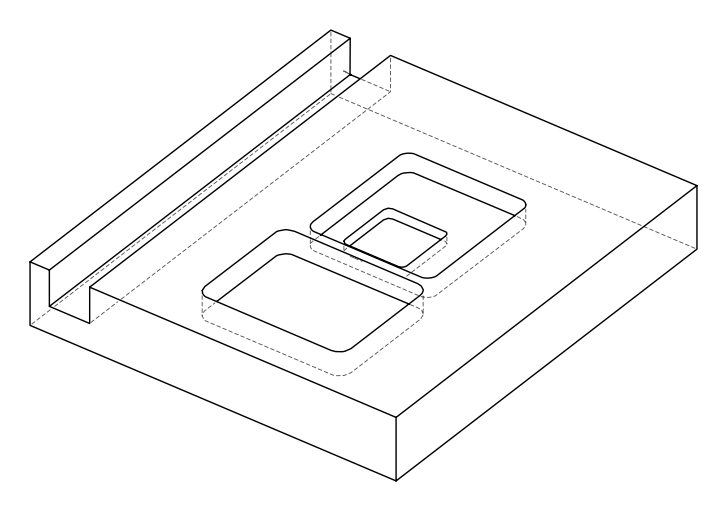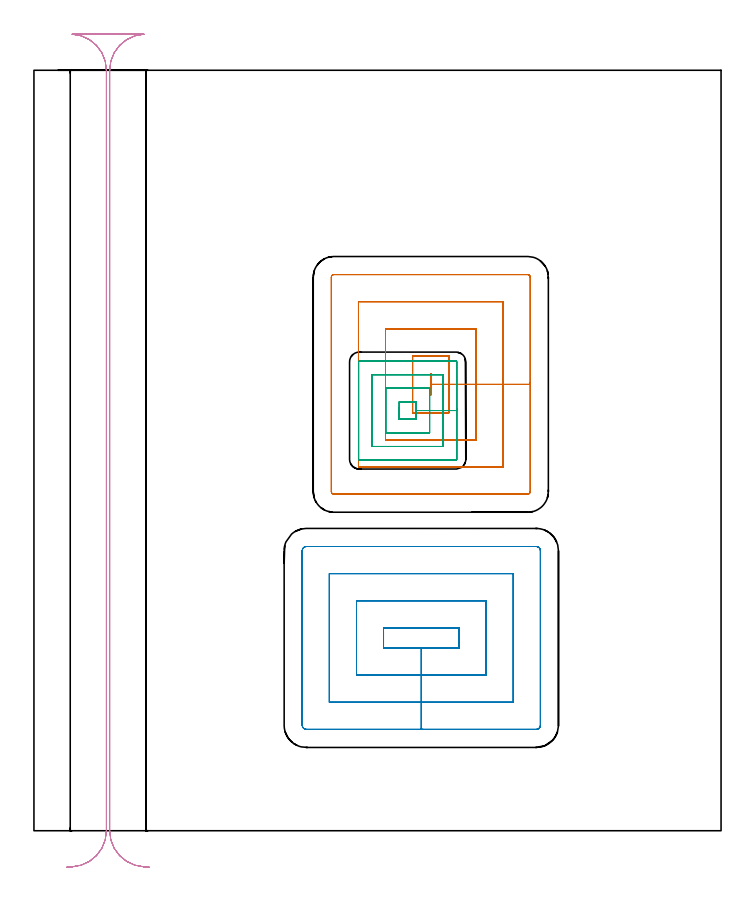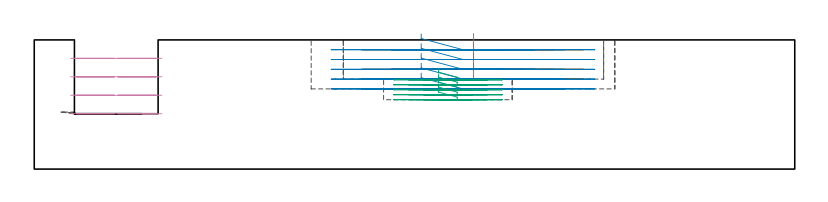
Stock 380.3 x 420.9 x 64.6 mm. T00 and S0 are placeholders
(PLAN: 4 operations, 2 tool changes, 36.6 min)
(1 MILL_RECTANGULAR_POCKET | POCKET_RECTANGULAR_STRAIGHT | UGT0201_094 | Follow Part, ap 5, ae 75% | 10.19 min | 358699 mm3)
(2 MILL_RECTANGULAR_POCKET_1 | POCKET_RECTANGULAR_STRAIGHT_1 | UGT0201_094 | Follow Part, ap 5, ae 75% | 12.5 min | 447636 mm3)
(3 MILL_RECTANGULAR_POCKET_2 | POCKET_RECTANGULAR_STRAIGHT_2 | NXT0201_013 | Follow Part, ap 2.5, ae 75% | 5.79 min | 42600 mm3)
(4 MILL_RECTANGULAR_SLOT | SLOT_RECTANGULAR | UGT0201_019 | Follow Part, ap 10, ae 75% | 8.14 min | 649402 mm3)
(TOOL UGT0201_094 | End mill 20 mm | D20 FL38 Z4)
(TOOL NXT0201_013 | ENDMILL 10mm | D10 FL30 Z4)
(TOOL UGT0201_019 | End mill 40 mm | D40 FL63 Z6)
(OP 1 MILL_RECTANGULAR_POCKET)
G17 G21 G94 G90
T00 M6
G54
G17 G0 G90 X219.6 Y241.733 S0 M3
G43 Z74.6 H0
Z67.6
G94 G1 Y241.3 Z67.484 F250.
X219.7 Z67.457
Y252.8 Z64.376
X219.6 Z64.349
Y241.3 Z61.267
X219.7 Z61.241
Y247.05 Z59.7
Y252.8 F500.
X219.6
Y241.3
X219.7
Y247.05
X229.7
Y262.8
X209.6
Y231.3
X229.7
Y247.05
X244.7
Y277.8
X194.6
Y216.3
X244.7
Y247.05
X259.7
Y292.8
X179.6
Y201.3
X259.7
Y247.05
X274.7
Y306.4
G3 X273.3 Y307.8 R1.4
G1 X166.
G3 X164.6 Y306.4 R1.4
G1 Y187.7
G3 X166. Y186.3 R1.4
G1 X273.3
G3 X274.7 Y187.7 R1.4
G1 Y247.05
Y248.05
G0 X219.6 Y241.733 Z62.7
G1 Y241.3 Z62.584 F250.
X219.7 Z62.557
Y252.8 Z59.476
X219.6 Z59.449
Y241.3 Z56.367
X219.7 Z56.341
Y247.05 Z54.8
Y252.8 F500.
X219.6
Y241.3
X219.7
Y247.05
X229.7
Y262.8
X209.6
Y231.3
X229.7
Y247.05
X244.7
Y277.8
X194.6
Y216.3
X244.7
Y247.05
X259.7
Y292.8
X179.6
Y201.3
X259.7
Y247.05
X274.7
Y306.4
G3 X273.3 Y307.8 R1.4
G1 X166.
G3 X164.6 Y306.4 R1.4
G1 Y187.7
G3 X166. Y186.3 R1.4
G1 X273.3
G3 X274.7 Y187.7 R1.4
G1 Y247.05
Y248.05
G0 X219.6 Y241.733 Z57.8
G1 Y241.3 Z57.684 F250.
X219.7 Z57.657
Y252.8 Z54.576
X219.6 Z54.549
Y241.3 Z51.467
X219.7 Z51.441
Y247.05 Z49.9
Y252.8 F500.
X219.6
Y241.3
X219.7
Y247.05
X229.7
Y262.8
X209.6
Y231.3
X229.7
Y247.05
X244.7
Y277.8
X194.6
Y216.3
X244.7
Y247.05
X259.7
Y292.8
X179.6
Y201.3
X259.7
Y247.05
X274.7
Y306.4
G3 X273.3 Y307.8 R1.4
G1 X166.
G3 X164.6 Y306.4 R1.4
G1 Y187.7
G3 X166. Y186.3 R1.4
G1 X273.3
G3 X274.7 Y187.7 R1.4
G1 Y247.05
Y248.05
G0 X219.6 Y241.733 Z52.9
G1 Y241.3 Z52.784 F250.
X219.7 Z52.757
Y252.8 Z49.676
X219.6 Z49.649
Y241.3 Z46.568
X219.7 Z46.541
Y247.05 Z45.
Y252.8 F500.
X219.6
Y241.3
X219.7
Y247.05
X229.7
Y262.8
X209.6
Y231.3
X229.7
Y247.05
X244.7
Y277.8
X194.6
Y216.3
X244.7
Y247.05
X259.7
Y292.8
X179.6
Y201.3
X259.7
Y247.05
X274.7
Y306.4
G3 X273.3 Y307.8 R1.4
G1 X166.
G3 X164.6 Y306.4 R1.4
G1 Y187.7
G3 X166. Y186.3 R1.4
G1 X273.3
G3 X274.7 Y187.7 R1.4
G1 Y247.05
Y248.05
G0 Z74.6
M5
M2
(OP 2 MILL_RECTANGULAR_POCKET_1)
G17 G21 G94 G90
T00 M6
G54
G17 G0 G90 X193.5 Y109.683 S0 M3
G43 Z74.6 H0
Z67.6
G94 G1 Y101.1 Z65.3 F250.
X214.4 Z59.7
X235.3 F500.
Y112.3
X193.5
Y101.1
X214.4
Y86.1
X250.3
Y127.3
X178.5
Y86.1
X214.4
Y71.1
X265.3
Y142.3
X163.5
Y71.1
X214.4
Y56.1
X278.
G3 X280.3 Y58.4 R2.3
G1 Y155.
G3 X278. Y157.3 R2.3
G1 X150.8
G3 X148.5 Y155. R2.3
G1 Y58.4
G3 X150.8 Y56.1 R2.3
G1 X214.4
X215.4
G0 X193.5 Y109.683 Z62.7
G1 Y101.1 Z60.4 F250.
X214.4 Z54.8
X235.3 F500.
Y112.3
X193.5
Y101.1
X214.4
Y86.1
X250.3
Y127.3
X178.5
Y86.1
X214.4
Y71.1
X265.3
Y142.3
X163.5
Y71.1
X214.4
Y56.1
X278.
G3 X280.3 Y58.4 R2.3
G1 Y155.
G3 X278. Y157.3 R2.3
G1 X150.8
G3 X148.5 Y155. R2.3
G1 Y58.4
G3 X150.8 Y56.1 R2.3
G1 X214.4
X215.4
G0 X193.5 Y109.683 Z57.8
G1 Y101.1 Z55.5 F250.
X214.4 Z49.9
X235.3 F500.
Y112.3
X193.5
Y101.1
X214.4
Y86.1
X250.3
Y127.3
X178.5
Y86.1
X214.4
Y71.1
X265.3
Y142.3
X163.5
Y71.1
X214.4
Y56.1
X278.
G3 X280.3 Y58.4 R2.3
G1 Y155.
G3 X278. Y157.3 R2.3
G1 X150.8
G3 X148.5 Y155. R2.3
G1 Y58.4
G3 X150.8 Y56.1 R2.3
G1 X214.4
X215.4
G0 X193.5 Y109.683 Z52.9
G1 Y101.1 Z50.6 F250.
X214.4 Z45.
X235.3 F500.
Y112.3
X193.5
Y101.1
X214.4
Y86.1
X250.3
Y127.3
X178.5
Y86.1
X214.4
Y71.1
X265.3
Y142.3
X163.5
Y71.1
X214.4
Y56.1
X278.
G3 X280.3 Y58.4 R2.3
G1 Y155.
G3 X278. Y157.3 R2.3
G1 X150.8
G3 X148.5 Y155. R2.3
G1 Y58.4
G3 X150.8 Y56.1 R2.3
G1 X214.4
X215.4
G0 X193.5 Y109.683 Z48.
G1 Y101.1 Z45.7 F250.
X214.4 Z40.1
X235.3 F500.
Y112.3
X193.5
Y101.1
X214.4
Y86.1
X250.3
Y127.3
X178.5
Y86.1
X214.4
Y71.1
X265.3
Y142.3
X163.5
Y71.1
X214.4
Y56.1
X278.
G3 X280.3 Y58.4 R2.3
G1 Y155.
G3 X278. Y157.3 R2.3
G1 X150.8
G3 X148.5 Y155. R2.3
G1 Y58.4
G3 X150.8 Y56.1 R2.3
G1 X214.4
X215.4
G0 Z74.6
M5
M2
(OP 3 MILL_RECTANGULAR_POCKET_2)
G17 G21 G94 G90
T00 M6
G54
G17 G0 G90 X202.2 Y234.045 S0 M3
G43 Z74.6 H0
Z50.158
G94 G1 Y227.7 Z48.458 F250.
X211.5 Z45.966
Y232.55 Z44.667
Y237.4 F500.
X202.2
Y227.7
X211.5
Y232.55
X219.
Y244.9
X194.7
Y220.2
X219.
Y232.55
X226.5
Y252.4
X187.2
Y212.7
X226.5
Y232.55
X234.
Y259.5
G3 X233.6 Y259.9 R0.4
G1 X180.1
G3 X179.7 Y259.5 R0.4
G1 Y205.6
G3 X180.1 Y205.2 R0.4
G1 X233.6
G3 X234. Y205.6 R0.4
G1 Y232.55
Y233.55
G0 X202.2 Y234.045 Z47.667
G1 Y227.7 Z45.966 F250.
X211.5 Z43.475
Y232.55 Z42.175
Y237.4 F500.
X202.2
Y227.7
X211.5
Y232.55
X219.
Y244.9
X194.7
Y220.2
X219.
Y232.55
X226.5
Y252.4
X187.2
Y212.7
X226.5
Y232.55
X234.
Y259.5
G3 X233.6 Y259.9 R0.4
G1 X180.1
G3 X179.7 Y259.5 R0.4
G1 Y205.6
G3 X180.1 Y205.2 R0.4
G1 X233.6
G3 X234. Y205.6 R0.4
G1 Y232.55
Y233.55
G0 X202.2 Y234.045 Z45.175
G1 Y227.7 Z43.475 F250.
X211.5 Z40.983
Y232.55 Z39.683
Y237.4 F500.
X202.2
Y227.7
X211.5
Y232.55
X219.
Y244.9
X194.7
Y220.2
X219.
Y232.55
X226.5
Y252.4
X187.2
Y212.7
X226.5
Y232.55
X234.
Y259.5
G3 X233.6 Y259.9 R0.4
G1 X180.1
G3 X179.7 Y259.5 R0.4
G1 Y205.6
G3 X180.1 Y205.2 R0.4
G1 X233.6
G3 X234. Y205.6 R0.4
G1 Y232.55
Y233.55
G0 X202.2 Y234.045 Z42.683
G1 Y227.7 Z40.983 F250.
X211.5 Z38.491
Y232.55 Z37.192
Y237.4 F500.
X202.2
Y227.7
X211.5
Y232.55
X219.
Y244.9
X194.7
Y220.2
X219.
Y232.55
X226.5
Y252.4
X187.2
Y212.7
X226.5
Y232.55
X234.
Y259.5
G3 X233.6 Y259.9 R0.4
G1 X180.1
G3 X179.7 Y259.5 R0.4
G1 Y205.6
G3 X180.1 Y205.2 R0.4
G1 X233.6
G3 X234. Y205.6 R0.4
G1 Y232.55
Y233.55
G0 X202.2 Y234.045 Z40.192
G1 Y227.7 Z38.491 F250.
X211.5 Z36.
Y232.55 Z34.7
Y237.4 F500.
X202.2
Y227.7
X211.5
Y232.55
X219.
Y244.9
X194.7
Y220.2
X219.
Y232.55
X226.5
Y252.4
X187.2
Y212.7
X226.5
Y232.55
X234.
Y259.5
G3 X233.6 Y259.9 R0.4
G1 X180.1
G3 X179.7 Y259.5 R0.4
G1 Y205.6
G3 X180.1 Y205.2 R0.4
G1 X233.6
G3 X234. Y205.6 R0.4
G1 Y232.55
Y233.55
G0 Z74.6
M5
M2
(OP 4 MILL_RECTANGULAR_SLOT)
G17 G21 G94 G90
T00 M6
G54
G17 G0 G90 X63.8 Y-20.134 S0 M3
G43 Z74.6 H0
Z55.375
G94 G1 X60.805 Y-19.97 F250.
G2 X41.9 Y0. R20. F500.
G1 Y420.9
G2 X60.805 Y440.87 R20.
G1 Y440.9
X21.195
Y440.87
G2 X40.1 Y420.9 R20.
G1 Y0.
G2 X21.195 Y-19.97 R20.
G1 X18.2 Y-20.134 F250.
G0 X63.8 Z46.15
G1 X60.805 Y-19.97
G2 X41.9 Y0. R20. F500.
G1 Y420.9
G2 X60.805 Y440.87 R20.
G1 Y440.9
X21.195
Y440.87
G2 X40.1 Y420.9 R20.
G1 Y0.
G2 X21.195 Y-19.97 R20.
G1 X18.2 Y-20.134 F250.
G0 X63.8 Z36.925
G1 X60.805 Y-19.97
G2 X41.9 Y0. R20. F500.
G1 Y420.9
G2 X60.805 Y440.87 R20.
G1 Y440.9
X21.195
Y440.87
G2 X40.1 Y420.9 R20.
G1 Y0.
G2 X21.195 Y-19.97 R20.
G1 X18.2 Y-20.134 F250.
G0 X63.8 Z27.7
G1 X60.805 Y-19.97
G2 X41.9 Y0. R20. F500.
G1 Y420.9
G2 X60.805 Y440.87 R20.
G1 Y440.9
X21.195
Y440.87
G2 X40.1 Y420.9 R20.
G1 Y0.
G2 X21.195 Y-19.97 R20.
G1 X18.2 Y-20.134 F250.
G0 Z74.6
M5
M2
